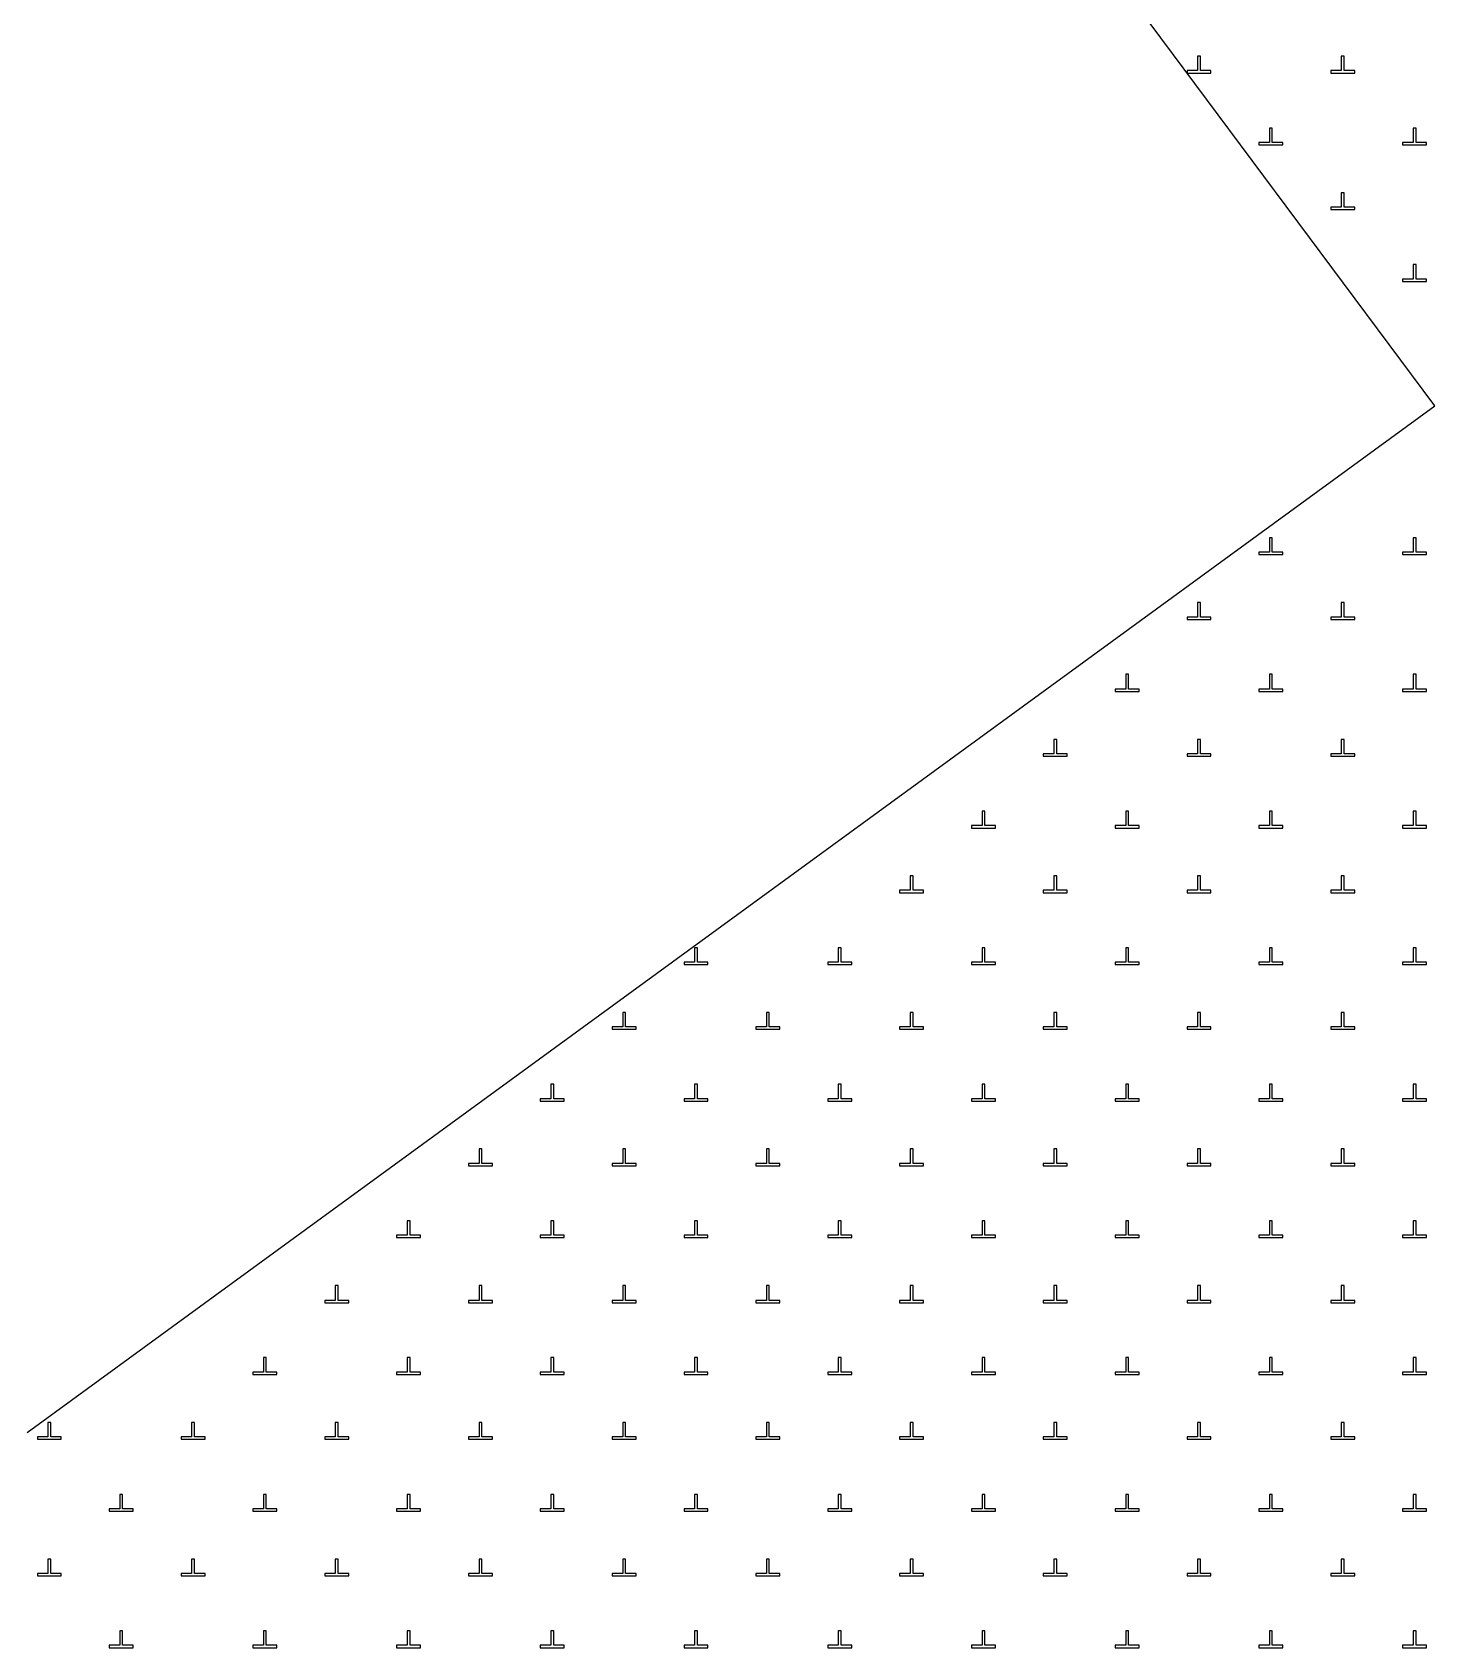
# Model space of a CAD drawing. Extents: x 550890 to 551618, y 1839259 to 1840146.
# Drawn here: x 551420.04 to 551449.31, y 1839937.33 to 1839971.05 of the extents above; entities that cross this region are included whole.
import ezdxf

# ---------------------------------------------------------------- set-up
doc = ezdxf.new("R2010")
doc.units = 0
doc.layers.add('Level 10', color=7, linetype='Continuous')
doc.layers.add('Level 19', color=7, linetype='Continuous')

msp = doc.modelspace()

# ---------------------------------------------------------------- linework, layer by layer
at = {"layer": 'Level 10'}
msp.add_lwpolyline([(551419.93, 1839941.82), (551449.31, 1839963.25), (551424.53, 1839996.55), (551383.5, 1839991.13), (551380.09, 1840000), (551364.14, 1840041.48), (551375.37, 1840077.11), (551380.41, 1840102.63)], dxfattribs=at)
at = {"layer": 'Level 19'}
for p, q in [((551444.36, 1839970.25), (551444.14, 1839970.25)), ((551444.14, 1839970.25), (551444.14, 1839970.2)), ((551444.42, 1839970.55), (551444.36, 1839970.55)), ((551444.36, 1839970.55), (551444.36, 1839970.25)), ((551444.42, 1839970.25), (551444.42, 1839970.55)), ((551444.64, 1839970.25), (551444.42, 1839970.25)), ((551444.64, 1839970.2), (551444.64, 1839970.25)), ((551447.36, 1839970.25), (551447.14, 1839970.25)), ((551447.14, 1839970.25), (551447.14, 1839970.2)), ((551447.42, 1839970.55), (551447.36, 1839970.55)), ((551447.36, 1839970.55), (551447.36, 1839970.25)), ((551447.42, 1839970.25), (551447.42, 1839970.55)), ((551447.64, 1839970.25), (551447.42, 1839970.25)), ((551447.64, 1839970.2), (551447.64, 1839970.25)), ((551444.14, 1839970.2), (551444.64, 1839970.2)), ((551447.14, 1839970.2), (551447.64, 1839970.2)), ((551445.92, 1839969.05), (551445.86, 1839969.05)), ((551445.86, 1839969.05), (551445.86, 1839968.75)), ((551445.92, 1839968.75), (551445.92, 1839969.05)), ((551448.92, 1839969.05), (551448.86, 1839969.05)), ((551448.86, 1839969.05), (551448.86, 1839968.75)), ((551448.92, 1839968.75), (551448.92, 1839969.05)), ((551445.86, 1839968.75), (551445.64, 1839968.75)), ((551445.64, 1839968.75), (551445.64, 1839968.7)), ((551445.64, 1839968.7), (551446.14, 1839968.7)), ((551446.14, 1839968.75), (551445.92, 1839968.75)), ((551446.14, 1839968.7), (551446.14, 1839968.75)), ((551448.86, 1839968.75), (551448.64, 1839968.75)), ((551448.64, 1839968.75), (551448.64, 1839968.7)), ((551448.64, 1839968.7), (551449.14, 1839968.7)), ((551449.14, 1839968.75), (551448.92, 1839968.75)), ((551449.14, 1839968.7), (551449.14, 1839968.75)), ((551447.42, 1839967.7), (551447.36, 1839967.7)), ((551447.36, 1839967.7), (551447.36, 1839967.4)), ((551447.42, 1839967.4), (551447.42, 1839967.7)), ((551447.36, 1839967.4), (551447.14, 1839967.4)), ((551447.14, 1839967.4), (551447.14, 1839967.35)), ((551447.14, 1839967.35), (551447.64, 1839967.35)), ((551447.64, 1839967.4), (551447.42, 1839967.4)), ((551447.64, 1839967.35), (551447.64, 1839967.4)), ((551448.92, 1839966.2), (551448.86, 1839966.2)), ((551448.86, 1839966.2), (551448.86, 1839965.9)), ((551448.92, 1839965.9), (551448.92, 1839966.2)), ((551448.86, 1839965.9), (551448.64, 1839965.9)), ((551448.64, 1839965.9), (551448.64, 1839965.85)), ((551449.14, 1839965.9), (551448.92, 1839965.9)), ((551449.14, 1839965.85), (551449.14, 1839965.9)), ((551448.64, 1839965.85), (551449.14, 1839965.85)), ((551445.92, 1839960.5), (551445.86, 1839960.5)), ((551445.86, 1839960.5), (551445.86, 1839960.2)), ((551445.92, 1839960.2), (551445.92, 1839960.5)), ((551448.92, 1839960.5), (551448.86, 1839960.5)), ((551448.86, 1839960.5), (551448.86, 1839960.2)), ((551448.92, 1839960.2), (551448.92, 1839960.5)), ((551445.86, 1839960.2), (551445.64, 1839960.2)), ((551445.64, 1839960.2), (551445.64, 1839960.15)), ((551445.64, 1839960.15), (551446.14, 1839960.15)), ((551446.14, 1839960.2), (551445.92, 1839960.2)), ((551446.14, 1839960.15), (551446.14, 1839960.2)), ((551448.86, 1839960.2), (551448.64, 1839960.2)), ((551448.64, 1839960.2), (551448.64, 1839960.15)), ((551448.64, 1839960.15), (551449.14, 1839960.15)), ((551449.14, 1839960.2), (551448.92, 1839960.2)), ((551449.14, 1839960.15), (551449.14, 1839960.2)), ((551444.42, 1839959.15), (551444.36, 1839959.15)), ((551444.36, 1839959.15), (551444.36, 1839958.84)), ((551444.42, 1839958.84), (551444.42, 1839959.15)), ((551447.42, 1839959.15), (551447.36, 1839959.15)), ((551447.36, 1839959.15), (551447.36, 1839958.84)), ((551447.42, 1839958.84), (551447.42, 1839959.15)), ((551444.36, 1839958.84), (551444.14, 1839958.84)), ((551444.14, 1839958.84), (551444.14, 1839958.79)), ((551444.14, 1839958.79), (551444.64, 1839958.79)), ((551444.64, 1839958.84), (551444.42, 1839958.84)), ((551444.64, 1839958.79), (551444.64, 1839958.84)), ((551447.36, 1839958.84), (551447.14, 1839958.84)), ((551447.14, 1839958.84), (551447.14, 1839958.79)), ((551447.14, 1839958.79), (551447.64, 1839958.79)), ((551447.64, 1839958.84), (551447.42, 1839958.84)), ((551447.64, 1839958.79), (551447.64, 1839958.84)), ((551442.92, 1839957.65), (551442.86, 1839957.65)), ((551442.86, 1839957.65), (551442.86, 1839957.34)), ((551442.92, 1839957.34), (551442.92, 1839957.65)), ((551445.92, 1839957.65), (551445.86, 1839957.65)), ((551445.86, 1839957.65), (551445.86, 1839957.34)), ((551445.92, 1839957.34), (551445.92, 1839957.65)), ((551448.92, 1839957.65), (551448.86, 1839957.65)), ((551448.86, 1839957.65), (551448.86, 1839957.34)), ((551448.92, 1839957.34), (551448.92, 1839957.65)), ((551442.86, 1839957.34), (551442.64, 1839957.34)), ((551442.64, 1839957.34), (551442.64, 1839957.29)), ((551442.64, 1839957.29), (551443.14, 1839957.29)), ((551443.14, 1839957.34), (551442.92, 1839957.34)), ((551443.14, 1839957.29), (551443.14, 1839957.34)), ((551445.86, 1839957.34), (551445.64, 1839957.34)), ((551445.64, 1839957.34), (551445.64, 1839957.29)), ((551445.64, 1839957.29), (551446.14, 1839957.29)), ((551446.14, 1839957.34), (551445.92, 1839957.34)), ((551446.14, 1839957.29), (551446.14, 1839957.34)), ((551448.86, 1839957.34), (551448.64, 1839957.34)), ((551448.64, 1839957.34), (551448.64, 1839957.29)), ((551448.64, 1839957.29), (551449.14, 1839957.29)), ((551449.14, 1839957.34), (551448.92, 1839957.34)), ((551449.14, 1839957.29), (551449.14, 1839957.34)), ((551441.42, 1839956.29), (551441.36, 1839956.29)), ((551441.36, 1839956.29), (551441.36, 1839955.99)), ((551441.42, 1839955.99), (551441.42, 1839956.29)), ((551444.42, 1839956.29), (551444.36, 1839956.29)), ((551444.36, 1839956.29), (551444.36, 1839955.99)), ((551444.42, 1839955.99), (551444.42, 1839956.29)), ((551447.42, 1839956.29), (551447.36, 1839956.29)), ((551447.36, 1839956.29), (551447.36, 1839955.99)), ((551447.42, 1839955.99), (551447.42, 1839956.29)), ((551441.36, 1839955.99), (551441.14, 1839955.99)), ((551441.14, 1839955.99), (551441.14, 1839955.94)), ((551441.14, 1839955.94), (551441.64, 1839955.94)), ((551441.64, 1839955.99), (551441.42, 1839955.99)), ((551441.64, 1839955.94), (551441.64, 1839955.99)), ((551444.36, 1839955.99), (551444.14, 1839955.99)), ((551444.14, 1839955.99), (551444.14, 1839955.94)), ((551444.14, 1839955.94), (551444.64, 1839955.94)), ((551444.64, 1839955.99), (551444.42, 1839955.99)), ((551444.64, 1839955.94), (551444.64, 1839955.99)), ((551447.36, 1839955.99), (551447.14, 1839955.99)), ((551447.14, 1839955.99), (551447.14, 1839955.94)), ((551447.14, 1839955.94), (551447.64, 1839955.94)), ((551447.64, 1839955.99), (551447.42, 1839955.99)), ((551447.64, 1839955.94), (551447.64, 1839955.99)), ((551439.92, 1839954.79), (551439.86, 1839954.79)), ((551439.86, 1839954.79), (551439.86, 1839954.49)), ((551439.92, 1839954.49), (551439.92, 1839954.79)), ((551442.92, 1839954.79), (551442.86, 1839954.79)), ((551442.86, 1839954.79), (551442.86, 1839954.49)), ((551442.92, 1839954.49), (551442.92, 1839954.79)), ((551445.92, 1839954.79), (551445.86, 1839954.79)), ((551445.86, 1839954.79), (551445.86, 1839954.49)), ((551445.92, 1839954.49), (551445.92, 1839954.79)), ((551448.92, 1839954.79), (551448.86, 1839954.79)), ((551448.86, 1839954.79), (551448.86, 1839954.49)), ((551448.92, 1839954.49), (551448.92, 1839954.79)), ((551439.86, 1839954.49), (551439.64, 1839954.49)), ((551439.64, 1839954.49), (551439.64, 1839954.44)), ((551439.64, 1839954.44), (551440.14, 1839954.44)), ((551440.14, 1839954.49), (551439.92, 1839954.49)), ((551440.14, 1839954.44), (551440.14, 1839954.49)), ((551442.86, 1839954.49), (551442.64, 1839954.49)), ((551442.64, 1839954.49), (551442.64, 1839954.44)), ((551442.64, 1839954.44), (551443.14, 1839954.44)), ((551443.14, 1839954.49), (551442.92, 1839954.49)), ((551443.14, 1839954.44), (551443.14, 1839954.49)), ((551445.86, 1839954.49), (551445.64, 1839954.49)), ((551445.64, 1839954.49), (551445.64, 1839954.44)), ((551445.64, 1839954.44), (551446.14, 1839954.44)), ((551446.14, 1839954.49), (551445.92, 1839954.49)), ((551446.14, 1839954.44), (551446.14, 1839954.49)), ((551448.86, 1839954.49), (551448.64, 1839954.49)), ((551448.64, 1839954.49), (551448.64, 1839954.44)), ((551448.64, 1839954.44), (551449.14, 1839954.44)), ((551449.14, 1839954.49), (551448.92, 1839954.49)), ((551449.14, 1839954.44), (551449.14, 1839954.49)), ((551438.42, 1839953.44), (551438.36, 1839953.44)), ((551438.36, 1839953.44), (551438.36, 1839953.14)), ((551438.42, 1839953.14), (551438.42, 1839953.44)), ((551441.42, 1839953.44), (551441.36, 1839953.44)), ((551441.36, 1839953.44), (551441.36, 1839953.14)), ((551441.42, 1839953.14), (551441.42, 1839953.44)), ((551444.42, 1839953.44), (551444.36, 1839953.44)), ((551444.36, 1839953.44), (551444.36, 1839953.14)), ((551444.42, 1839953.14), (551444.42, 1839953.44)), ((551447.42, 1839953.44), (551447.36, 1839953.44)), ((551447.36, 1839953.44), (551447.36, 1839953.14)), ((551447.42, 1839953.14), (551447.42, 1839953.44)), ((551438.36, 1839953.14), (551438.14, 1839953.14)), ((551438.14, 1839953.14), (551438.14, 1839953.09)), ((551438.14, 1839953.09), (551438.64, 1839953.09)), ((551438.64, 1839953.14), (551438.42, 1839953.14)), ((551438.64, 1839953.09), (551438.64, 1839953.14)), ((551441.36, 1839953.14), (551441.14, 1839953.14)), ((551441.14, 1839953.14), (551441.14, 1839953.09)), ((551441.14, 1839953.09), (551441.64, 1839953.09)), ((551441.64, 1839953.14), (551441.42, 1839953.14)), ((551441.64, 1839953.09), (551441.64, 1839953.14)), ((551444.36, 1839953.14), (551444.14, 1839953.14)), ((551444.14, 1839953.14), (551444.14, 1839953.09)), ((551444.14, 1839953.09), (551444.64, 1839953.09)), ((551444.64, 1839953.14), (551444.42, 1839953.14)), ((551444.64, 1839953.09), (551444.64, 1839953.14)), ((551447.36, 1839953.14), (551447.14, 1839953.14)), ((551447.14, 1839953.14), (551447.14, 1839953.09)), ((551447.14, 1839953.09), (551447.64, 1839953.09)), ((551447.64, 1839953.14), (551447.42, 1839953.14)), ((551447.64, 1839953.09), (551447.64, 1839953.14)), ((551433.92, 1839951.94), (551433.86, 1839951.94)), ((551433.86, 1839951.94), (551433.86, 1839951.64)), ((551433.92, 1839951.64), (551433.92, 1839951.94)), ((551436.92, 1839951.94), (551436.86, 1839951.94)), ((551436.86, 1839951.94), (551436.86, 1839951.64)), ((551436.92, 1839951.64), (551436.92, 1839951.94)), ((551439.92, 1839951.94), (551439.86, 1839951.94)), ((551439.86, 1839951.94), (551439.86, 1839951.64)), ((551439.92, 1839951.64), (551439.92, 1839951.94)), ((551442.92, 1839951.94), (551442.86, 1839951.94)), ((551442.86, 1839951.94), (551442.86, 1839951.64)), ((551442.92, 1839951.64), (551442.92, 1839951.94)), ((551445.92, 1839951.94), (551445.86, 1839951.94)), ((551445.86, 1839951.94), (551445.86, 1839951.64)), ((551445.92, 1839951.64), (551445.92, 1839951.94)), ((551448.92, 1839951.94), (551448.86, 1839951.94)), ((551448.86, 1839951.94), (551448.86, 1839951.64)), ((551448.92, 1839951.64), (551448.92, 1839951.94)), ((551433.86, 1839951.64), (551433.64, 1839951.64)), ((551433.64, 1839951.64), (551433.64, 1839951.59)), ((551433.64, 1839951.59), (551434.14, 1839951.59)), ((551434.14, 1839951.64), (551433.92, 1839951.64)), ((551434.14, 1839951.59), (551434.14, 1839951.64)), ((551436.86, 1839951.64), (551436.64, 1839951.64)), ((551436.64, 1839951.64), (551436.64, 1839951.59)), ((551436.64, 1839951.59), (551437.14, 1839951.59)), ((551437.14, 1839951.64), (551436.92, 1839951.64)), ((551437.14, 1839951.59), (551437.14, 1839951.64)), ((551439.86, 1839951.64), (551439.64, 1839951.64)), ((551439.64, 1839951.64), (551439.64, 1839951.59)), ((551439.64, 1839951.59), (551440.14, 1839951.59)), ((551440.14, 1839951.64), (551439.92, 1839951.64)), ((551440.14, 1839951.59), (551440.14, 1839951.64)), ((551442.86, 1839951.64), (551442.64, 1839951.64)), ((551442.64, 1839951.64), (551442.64, 1839951.59)), ((551442.64, 1839951.59), (551443.14, 1839951.59)), ((551443.14, 1839951.64), (551442.92, 1839951.64)), ((551443.14, 1839951.59), (551443.14, 1839951.64)), ((551445.86, 1839951.64), (551445.64, 1839951.64)), ((551445.64, 1839951.64), (551445.64, 1839951.59)), ((551445.64, 1839951.59), (551446.14, 1839951.59)), ((551446.14, 1839951.64), (551445.92, 1839951.64)), ((551446.14, 1839951.59), (551446.14, 1839951.64)), ((551448.86, 1839951.64), (551448.64, 1839951.64)), ((551448.64, 1839951.64), (551448.64, 1839951.59)), ((551448.64, 1839951.59), (551449.14, 1839951.59)), ((551449.14, 1839951.64), (551448.92, 1839951.64)), ((551449.14, 1839951.59), (551449.14, 1839951.64)), ((551432.42, 1839950.59), (551432.36, 1839950.59)), ((551432.36, 1839950.59), (551432.36, 1839950.29)), ((551432.42, 1839950.29), (551432.42, 1839950.59)), ((551435.42, 1839950.59), (551435.36, 1839950.59)), ((551435.36, 1839950.59), (551435.36, 1839950.29)), ((551435.42, 1839950.29), (551435.42, 1839950.59)), ((551438.42, 1839950.59), (551438.36, 1839950.59)), ((551438.36, 1839950.59), (551438.36, 1839950.29)), ((551438.42, 1839950.29), (551438.42, 1839950.59)), ((551441.42, 1839950.59), (551441.36, 1839950.59)), ((551441.36, 1839950.59), (551441.36, 1839950.29)), ((551441.42, 1839950.29), (551441.42, 1839950.59)), ((551444.42, 1839950.59), (551444.36, 1839950.59)), ((551444.36, 1839950.59), (551444.36, 1839950.29)), ((551444.42, 1839950.29), (551444.42, 1839950.59)), ((551447.42, 1839950.59), (551447.36, 1839950.59)), ((551447.36, 1839950.59), (551447.36, 1839950.29)), ((551447.42, 1839950.29), (551447.42, 1839950.59)), ((551432.36, 1839950.29), (551432.14, 1839950.29)), ((551432.14, 1839950.29), (551432.14, 1839950.24)), ((551432.14, 1839950.24), (551432.64, 1839950.24)), ((551432.64, 1839950.29), (551432.42, 1839950.29)), ((551432.64, 1839950.24), (551432.64, 1839950.29)), ((551435.36, 1839950.29), (551435.14, 1839950.29)), ((551435.14, 1839950.29), (551435.14, 1839950.24)), ((551435.14, 1839950.24), (551435.64, 1839950.24)), ((551435.64, 1839950.29), (551435.42, 1839950.29)), ((551435.64, 1839950.24), (551435.64, 1839950.29)), ((551438.36, 1839950.29), (551438.14, 1839950.29)), ((551438.14, 1839950.29), (551438.14, 1839950.24)), ((551438.14, 1839950.24), (551438.64, 1839950.24)), ((551438.64, 1839950.29), (551438.42, 1839950.29)), ((551438.64, 1839950.24), (551438.64, 1839950.29)), ((551441.36, 1839950.29), (551441.14, 1839950.29)), ((551441.14, 1839950.29), (551441.14, 1839950.24)), ((551441.14, 1839950.24), (551441.64, 1839950.24)), ((551441.64, 1839950.29), (551441.42, 1839950.29)), ((551441.64, 1839950.24), (551441.64, 1839950.29)), ((551444.36, 1839950.29), (551444.14, 1839950.29)), ((551444.14, 1839950.29), (551444.14, 1839950.24)), ((551444.14, 1839950.24), (551444.64, 1839950.24)), ((551444.64, 1839950.29), (551444.42, 1839950.29)), ((551444.64, 1839950.24), (551444.64, 1839950.29)), ((551447.36, 1839950.29), (551447.14, 1839950.29)), ((551447.14, 1839950.29), (551447.14, 1839950.24)), ((551447.14, 1839950.24), (551447.64, 1839950.24)), ((551447.64, 1839950.29), (551447.42, 1839950.29)), ((551447.64, 1839950.24), (551447.64, 1839950.29)), ((551430.92, 1839949.09), (551430.86, 1839949.09)), ((551430.86, 1839949.09), (551430.86, 1839948.79)), ((551430.92, 1839948.79), (551430.92, 1839949.09)), ((551433.92, 1839949.09), (551433.86, 1839949.09)), ((551433.86, 1839949.09), (551433.86, 1839948.79)), ((551433.92, 1839948.79), (551433.92, 1839949.09)), ((551436.92, 1839949.09), (551436.86, 1839949.09)), ((551436.86, 1839949.09), (551436.86, 1839948.79)), ((551436.92, 1839948.79), (551436.92, 1839949.09)), ((551439.92, 1839949.09), (551439.86, 1839949.09)), ((551439.86, 1839949.09), (551439.86, 1839948.79)), ((551439.92, 1839948.79), (551439.92, 1839949.09)), ((551442.92, 1839949.09), (551442.86, 1839949.09)), ((551442.86, 1839949.09), (551442.86, 1839948.79)), ((551442.92, 1839948.79), (551442.92, 1839949.09)), ((551445.92, 1839949.09), (551445.86, 1839949.09)), ((551445.86, 1839949.09), (551445.86, 1839948.79)), ((551445.92, 1839948.79), (551445.92, 1839949.09)), ((551448.92, 1839949.09), (551448.86, 1839949.09)), ((551448.86, 1839949.09), (551448.86, 1839948.79)), ((551448.92, 1839948.79), (551448.92, 1839949.09)), ((551430.86, 1839948.79), (551430.64, 1839948.79)), ((551430.64, 1839948.79), (551430.64, 1839948.74)), ((551430.64, 1839948.74), (551431.14, 1839948.74)), ((551431.14, 1839948.79), (551430.92, 1839948.79)), ((551431.14, 1839948.74), (551431.14, 1839948.79)), ((551433.86, 1839948.79), (551433.64, 1839948.79)), ((551433.64, 1839948.79), (551433.64, 1839948.74)), ((551433.64, 1839948.74), (551434.14, 1839948.74)), ((551434.14, 1839948.79), (551433.92, 1839948.79)), ((551434.14, 1839948.74), (551434.14, 1839948.79)), ((551436.86, 1839948.79), (551436.64, 1839948.79)), ((551436.64, 1839948.79), (551436.64, 1839948.74)), ((551436.64, 1839948.74), (551437.14, 1839948.74)), ((551437.14, 1839948.79), (551436.92, 1839948.79)), ((551437.14, 1839948.74), (551437.14, 1839948.79)), ((551439.86, 1839948.79), (551439.64, 1839948.79)), ((551439.64, 1839948.79), (551439.64, 1839948.74)), ((551439.64, 1839948.74), (551440.14, 1839948.74)), ((551440.14, 1839948.79), (551439.92, 1839948.79)), ((551440.14, 1839948.74), (551440.14, 1839948.79)), ((551442.86, 1839948.79), (551442.64, 1839948.79)), ((551442.64, 1839948.79), (551442.64, 1839948.74)), ((551442.64, 1839948.74), (551443.14, 1839948.74)), ((551443.14, 1839948.79), (551442.92, 1839948.79)), ((551443.14, 1839948.74), (551443.14, 1839948.79)), ((551445.86, 1839948.79), (551445.64, 1839948.79)), ((551445.64, 1839948.79), (551445.64, 1839948.74)), ((551445.64, 1839948.74), (551446.14, 1839948.74)), ((551446.14, 1839948.79), (551445.92, 1839948.79)), ((551446.14, 1839948.74), (551446.14, 1839948.79)), ((551448.86, 1839948.79), (551448.64, 1839948.79)), ((551448.64, 1839948.79), (551448.64, 1839948.74)), ((551448.64, 1839948.74), (551449.14, 1839948.74)), ((551449.14, 1839948.79), (551448.92, 1839948.79)), ((551449.14, 1839948.74), (551449.14, 1839948.79)), ((551429.42, 1839947.74), (551429.36, 1839947.74)), ((551429.36, 1839947.74), (551429.36, 1839947.44)), ((551429.42, 1839947.44), (551429.42, 1839947.74)), ((551432.42, 1839947.74), (551432.36, 1839947.74)), ((551432.36, 1839947.74), (551432.36, 1839947.44)), ((551432.42, 1839947.44), (551432.42, 1839947.74)), ((551435.42, 1839947.74), (551435.36, 1839947.74)), ((551435.36, 1839947.74), (551435.36, 1839947.44)), ((551435.42, 1839947.44), (551435.42, 1839947.74)), ((551438.42, 1839947.74), (551438.36, 1839947.74)), ((551438.36, 1839947.74), (551438.36, 1839947.44)), ((551438.42, 1839947.44), (551438.42, 1839947.74)), ((551441.42, 1839947.74), (551441.36, 1839947.74)), ((551441.36, 1839947.74), (551441.36, 1839947.44)), ((551441.42, 1839947.44), (551441.42, 1839947.74)), ((551444.42, 1839947.74), (551444.36, 1839947.74)), ((551444.36, 1839947.74), (551444.36, 1839947.44)), ((551444.42, 1839947.44), (551444.42, 1839947.74)), ((551447.42, 1839947.74), (551447.36, 1839947.74)), ((551447.36, 1839947.74), (551447.36, 1839947.44)), ((551447.42, 1839947.44), (551447.42, 1839947.74)), ((551429.36, 1839947.44), (551429.14, 1839947.44)), ((551429.14, 1839947.44), (551429.14, 1839947.39)), ((551429.14, 1839947.39), (551429.64, 1839947.39)), ((551429.64, 1839947.44), (551429.42, 1839947.44)), ((551429.64, 1839947.39), (551429.64, 1839947.44)), ((551432.36, 1839947.44), (551432.14, 1839947.44)), ((551432.14, 1839947.44), (551432.14, 1839947.39)), ((551432.14, 1839947.39), (551432.64, 1839947.39)), ((551432.64, 1839947.44), (551432.42, 1839947.44)), ((551432.64, 1839947.39), (551432.64, 1839947.44)), ((551435.36, 1839947.44), (551435.14, 1839947.44)), ((551435.14, 1839947.44), (551435.14, 1839947.39)), ((551435.14, 1839947.39), (551435.64, 1839947.39)), ((551435.64, 1839947.44), (551435.42, 1839947.44)), ((551435.64, 1839947.39), (551435.64, 1839947.44)), ((551438.36, 1839947.44), (551438.14, 1839947.44)), ((551438.14, 1839947.44), (551438.14, 1839947.39)), ((551438.14, 1839947.39), (551438.64, 1839947.39)), ((551438.64, 1839947.44), (551438.42, 1839947.44)), ((551438.64, 1839947.39), (551438.64, 1839947.44)), ((551441.36, 1839947.44), (551441.14, 1839947.44)), ((551441.14, 1839947.44), (551441.14, 1839947.39)), ((551441.14, 1839947.39), (551441.64, 1839947.39)), ((551441.64, 1839947.44), (551441.42, 1839947.44)), ((551441.64, 1839947.39), (551441.64, 1839947.44)), ((551444.36, 1839947.44), (551444.14, 1839947.44)), ((551444.14, 1839947.44), (551444.14, 1839947.39)), ((551444.14, 1839947.39), (551444.64, 1839947.39)), ((551444.64, 1839947.44), (551444.42, 1839947.44)), ((551444.64, 1839947.39), (551444.64, 1839947.44)), ((551447.36, 1839947.44), (551447.14, 1839947.44)), ((551447.14, 1839947.44), (551447.14, 1839947.39)), ((551447.14, 1839947.39), (551447.64, 1839947.39)), ((551447.64, 1839947.44), (551447.42, 1839947.44)), ((551447.64, 1839947.39), (551447.64, 1839947.44)), ((551427.92, 1839946.24), (551427.86, 1839946.24)), ((551427.86, 1839946.24), (551427.86, 1839945.94)), ((551427.92, 1839945.94), (551427.92, 1839946.24)), ((551430.92, 1839946.24), (551430.86, 1839946.24)), ((551430.86, 1839946.24), (551430.86, 1839945.94)), ((551430.92, 1839945.94), (551430.92, 1839946.24)), ((551433.92, 1839946.24), (551433.86, 1839946.24)), ((551433.86, 1839946.24), (551433.86, 1839945.94)), ((551433.92, 1839945.94), (551433.92, 1839946.24)), ((551436.92, 1839946.24), (551436.86, 1839946.24)), ((551436.86, 1839946.24), (551436.86, 1839945.94)), ((551436.92, 1839945.94), (551436.92, 1839946.24)), ((551439.92, 1839946.24), (551439.86, 1839946.24)), ((551439.86, 1839946.24), (551439.86, 1839945.94)), ((551439.92, 1839945.94), (551439.92, 1839946.24)), ((551442.92, 1839946.24), (551442.86, 1839946.24)), ((551442.86, 1839946.24), (551442.86, 1839945.94)), ((551442.92, 1839945.94), (551442.92, 1839946.24)), ((551445.92, 1839946.24), (551445.86, 1839946.24)), ((551445.86, 1839946.24), (551445.86, 1839945.94)), ((551445.92, 1839945.94), (551445.92, 1839946.24)), ((551448.92, 1839946.24), (551448.86, 1839946.24)), ((551448.86, 1839946.24), (551448.86, 1839945.94)), ((551448.92, 1839945.94), (551448.92, 1839946.24)), ((551427.86, 1839945.94), (551427.64, 1839945.94)), ((551427.64, 1839945.94), (551427.64, 1839945.89)), ((551427.64, 1839945.89), (551428.14, 1839945.89)), ((551428.14, 1839945.94), (551427.92, 1839945.94)), ((551428.14, 1839945.89), (551428.14, 1839945.94)), ((551430.86, 1839945.94), (551430.64, 1839945.94)), ((551430.64, 1839945.94), (551430.64, 1839945.89)), ((551430.64, 1839945.89), (551431.14, 1839945.89)), ((551431.14, 1839945.94), (551430.92, 1839945.94)), ((551431.14, 1839945.89), (551431.14, 1839945.94)), ((551433.86, 1839945.94), (551433.64, 1839945.94)), ((551433.64, 1839945.94), (551433.64, 1839945.89)), ((551433.64, 1839945.89), (551434.14, 1839945.89)), ((551434.14, 1839945.94), (551433.92, 1839945.94)), ((551434.14, 1839945.89), (551434.14, 1839945.94)), ((551436.86, 1839945.94), (551436.64, 1839945.94)), ((551436.64, 1839945.94), (551436.64, 1839945.89)), ((551436.64, 1839945.89), (551437.14, 1839945.89)), ((551437.14, 1839945.94), (551436.92, 1839945.94)), ((551437.14, 1839945.89), (551437.14, 1839945.94)), ((551439.86, 1839945.94), (551439.64, 1839945.94)), ((551439.64, 1839945.94), (551439.64, 1839945.89)), ((551439.64, 1839945.89), (551440.14, 1839945.89)), ((551440.14, 1839945.94), (551439.92, 1839945.94)), ((551440.14, 1839945.89), (551440.14, 1839945.94)), ((551442.86, 1839945.94), (551442.64, 1839945.94)), ((551442.64, 1839945.94), (551442.64, 1839945.89)), ((551442.64, 1839945.89), (551443.14, 1839945.89)), ((551443.14, 1839945.94), (551442.92, 1839945.94)), ((551443.14, 1839945.89), (551443.14, 1839945.94)), ((551445.86, 1839945.94), (551445.64, 1839945.94)), ((551445.64, 1839945.94), (551445.64, 1839945.89)), ((551445.64, 1839945.89), (551446.14, 1839945.89)), ((551446.14, 1839945.94), (551445.92, 1839945.94)), ((551446.14, 1839945.89), (551446.14, 1839945.94)), ((551448.86, 1839945.94), (551448.64, 1839945.94)), ((551448.64, 1839945.94), (551448.64, 1839945.89)), ((551448.64, 1839945.89), (551449.14, 1839945.89)), ((551449.14, 1839945.94), (551448.92, 1839945.94)), ((551449.14, 1839945.89), (551449.14, 1839945.94)), ((551426.42, 1839944.89), (551426.36, 1839944.89)), ((551426.36, 1839944.89), (551426.36, 1839944.58)), ((551426.42, 1839944.58), (551426.42, 1839944.89)), ((551429.42, 1839944.89), (551429.36, 1839944.89)), ((551429.36, 1839944.89), (551429.36, 1839944.58)), ((551429.42, 1839944.58), (551429.42, 1839944.89)), ((551432.42, 1839944.89), (551432.36, 1839944.89)), ((551432.36, 1839944.89), (551432.36, 1839944.58)), ((551432.42, 1839944.58), (551432.42, 1839944.89)), ((551435.42, 1839944.89), (551435.36, 1839944.89)), ((551435.36, 1839944.89), (551435.36, 1839944.58)), ((551435.42, 1839944.58), (551435.42, 1839944.89)), ((551438.42, 1839944.89), (551438.36, 1839944.89)), ((551438.36, 1839944.89), (551438.36, 1839944.58)), ((551438.42, 1839944.58), (551438.42, 1839944.89)), ((551441.42, 1839944.89), (551441.36, 1839944.89)), ((551441.36, 1839944.89), (551441.36, 1839944.58)), ((551441.42, 1839944.58), (551441.42, 1839944.89)), ((551444.42, 1839944.89), (551444.36, 1839944.89)), ((551444.36, 1839944.89), (551444.36, 1839944.58)), ((551444.42, 1839944.58), (551444.42, 1839944.89)), ((551447.42, 1839944.89), (551447.36, 1839944.89)), ((551447.36, 1839944.89), (551447.36, 1839944.58)), ((551447.42, 1839944.58), (551447.42, 1839944.89)), ((551426.36, 1839944.58), (551426.14, 1839944.58)), ((551426.14, 1839944.58), (551426.14, 1839944.53)), ((551426.14, 1839944.53), (551426.64, 1839944.53)), ((551426.64, 1839944.58), (551426.42, 1839944.58)), ((551426.64, 1839944.53), (551426.64, 1839944.58)), ((551429.36, 1839944.58), (551429.14, 1839944.58)), ((551429.14, 1839944.58), (551429.14, 1839944.53)), ((551429.14, 1839944.53), (551429.64, 1839944.53)), ((551429.64, 1839944.58), (551429.42, 1839944.58)), ((551429.64, 1839944.53), (551429.64, 1839944.58)), ((551432.36, 1839944.58), (551432.14, 1839944.58)), ((551432.14, 1839944.58), (551432.14, 1839944.53)), ((551432.14, 1839944.53), (551432.64, 1839944.53)), ((551432.64, 1839944.58), (551432.42, 1839944.58)), ((551432.64, 1839944.53), (551432.64, 1839944.58)), ((551435.36, 1839944.58), (551435.14, 1839944.58)), ((551435.14, 1839944.58), (551435.14, 1839944.53)), ((551435.14, 1839944.53), (551435.64, 1839944.53)), ((551435.64, 1839944.58), (551435.42, 1839944.58)), ((551435.64, 1839944.53), (551435.64, 1839944.58)), ((551438.36, 1839944.58), (551438.14, 1839944.58)), ((551438.14, 1839944.58), (551438.14, 1839944.53)), ((551438.14, 1839944.53), (551438.64, 1839944.53)), ((551438.64, 1839944.58), (551438.42, 1839944.58)), ((551438.64, 1839944.53), (551438.64, 1839944.58)), ((551441.36, 1839944.58), (551441.14, 1839944.58)), ((551441.14, 1839944.58), (551441.14, 1839944.53)), ((551441.14, 1839944.53), (551441.64, 1839944.53)), ((551441.64, 1839944.58), (551441.42, 1839944.58)), ((551441.64, 1839944.53), (551441.64, 1839944.58)), ((551444.36, 1839944.58), (551444.14, 1839944.58)), ((551444.14, 1839944.58), (551444.14, 1839944.53)), ((551444.14, 1839944.53), (551444.64, 1839944.53)), ((551444.64, 1839944.58), (551444.42, 1839944.58)), ((551444.64, 1839944.53), (551444.64, 1839944.58)), ((551447.36, 1839944.58), (551447.14, 1839944.58)), ((551447.14, 1839944.58), (551447.14, 1839944.53)), ((551447.14, 1839944.53), (551447.64, 1839944.53)), ((551447.64, 1839944.58), (551447.42, 1839944.58)), ((551447.64, 1839944.53), (551447.64, 1839944.58)), ((551424.92, 1839943.39), (551424.86, 1839943.39)), ((551424.86, 1839943.39), (551424.86, 1839943.08)), ((551424.92, 1839943.08), (551424.92, 1839943.39)), ((551427.92, 1839943.39), (551427.86, 1839943.39)), ((551427.86, 1839943.39), (551427.86, 1839943.08)), ((551427.92, 1839943.08), (551427.92, 1839943.39)), ((551430.92, 1839943.39), (551430.86, 1839943.39)), ((551430.86, 1839943.39), (551430.86, 1839943.08)), ((551430.92, 1839943.08), (551430.92, 1839943.39)), ((551433.92, 1839943.39), (551433.86, 1839943.39)), ((551433.86, 1839943.39), (551433.86, 1839943.08)), ((551433.92, 1839943.08), (551433.92, 1839943.39)), ((551436.92, 1839943.39), (551436.86, 1839943.39)), ((551436.86, 1839943.39), (551436.86, 1839943.08)), ((551436.92, 1839943.08), (551436.92, 1839943.39)), ((551439.92, 1839943.39), (551439.86, 1839943.39)), ((551439.86, 1839943.39), (551439.86, 1839943.08)), ((551439.92, 1839943.08), (551439.92, 1839943.39)), ((551442.92, 1839943.39), (551442.86, 1839943.39)), ((551442.86, 1839943.39), (551442.86, 1839943.08)), ((551442.92, 1839943.08), (551442.92, 1839943.39)), ((551445.92, 1839943.39), (551445.86, 1839943.39)), ((551445.86, 1839943.39), (551445.86, 1839943.08)), ((551445.92, 1839943.08), (551445.92, 1839943.39)), ((551448.92, 1839943.39), (551448.86, 1839943.39)), ((551448.86, 1839943.39), (551448.86, 1839943.08)), ((551448.92, 1839943.08), (551448.92, 1839943.39)), ((551424.86, 1839943.08), (551424.64, 1839943.08)), ((551424.64, 1839943.08), (551424.64, 1839943.03)), ((551424.64, 1839943.03), (551425.14, 1839943.03)), ((551425.14, 1839943.08), (551424.92, 1839943.08)), ((551425.14, 1839943.03), (551425.14, 1839943.08)), ((551427.86, 1839943.08), (551427.64, 1839943.08)), ((551427.64, 1839943.08), (551427.64, 1839943.03)), ((551427.64, 1839943.03), (551428.14, 1839943.03)), ((551428.14, 1839943.08), (551427.92, 1839943.08)), ((551428.14, 1839943.03), (551428.14, 1839943.08)), ((551430.86, 1839943.08), (551430.64, 1839943.08)), ((551430.64, 1839943.08), (551430.64, 1839943.03)), ((551430.64, 1839943.03), (551431.14, 1839943.03)), ((551431.14, 1839943.08), (551430.92, 1839943.08)), ((551431.14, 1839943.03), (551431.14, 1839943.08)), ((551433.86, 1839943.08), (551433.64, 1839943.08)), ((551433.64, 1839943.08), (551433.64, 1839943.03)), ((551433.64, 1839943.03), (551434.14, 1839943.03)), ((551434.14, 1839943.08), (551433.92, 1839943.08)), ((551434.14, 1839943.03), (551434.14, 1839943.08)), ((551436.86, 1839943.08), (551436.64, 1839943.08)), ((551436.64, 1839943.08), (551436.64, 1839943.03)), ((551436.64, 1839943.03), (551437.14, 1839943.03)), ((551437.14, 1839943.08), (551436.92, 1839943.08)), ((551437.14, 1839943.03), (551437.14, 1839943.08)), ((551439.86, 1839943.08), (551439.64, 1839943.08)), ((551439.64, 1839943.08), (551439.64, 1839943.03)), ((551439.64, 1839943.03), (551440.14, 1839943.03)), ((551440.14, 1839943.08), (551439.92, 1839943.08)), ((551440.14, 1839943.03), (551440.14, 1839943.08)), ((551442.86, 1839943.08), (551442.64, 1839943.08)), ((551442.64, 1839943.08), (551442.64, 1839943.03)), ((551442.64, 1839943.03), (551443.14, 1839943.03)), ((551443.14, 1839943.08), (551442.92, 1839943.08)), ((551443.14, 1839943.03), (551443.14, 1839943.08)), ((551445.86, 1839943.08), (551445.64, 1839943.08)), ((551445.64, 1839943.08), (551445.64, 1839943.03)), ((551445.64, 1839943.03), (551446.14, 1839943.03)), ((551446.14, 1839943.08), (551445.92, 1839943.08)), ((551446.14, 1839943.03), (551446.14, 1839943.08)), ((551448.86, 1839943.08), (551448.64, 1839943.08)), ((551448.64, 1839943.08), (551448.64, 1839943.03)), ((551448.64, 1839943.03), (551449.14, 1839943.03)), ((551449.14, 1839943.08), (551448.92, 1839943.08)), ((551449.14, 1839943.03), (551449.14, 1839943.08)), ((551420.42, 1839942.03), (551420.36, 1839942.03)), ((551420.36, 1839942.03), (551420.36, 1839941.73)), ((551420.42, 1839941.73), (551420.42, 1839942.03)), ((551423.42, 1839942.03), (551423.36, 1839942.03)), ((551423.36, 1839942.03), (551423.36, 1839941.73)), ((551423.42, 1839941.73), (551423.42, 1839942.03)), ((551426.42, 1839942.03), (551426.36, 1839942.03)), ((551426.36, 1839942.03), (551426.36, 1839941.73)), ((551426.42, 1839941.73), (551426.42, 1839942.03)), ((551429.42, 1839942.03), (551429.36, 1839942.03)), ((551429.36, 1839942.03), (551429.36, 1839941.73)), ((551429.42, 1839941.73), (551429.42, 1839942.03)), ((551432.42, 1839942.03), (551432.36, 1839942.03)), ((551432.36, 1839942.03), (551432.36, 1839941.73)), ((551432.42, 1839941.73), (551432.42, 1839942.03)), ((551435.42, 1839942.03), (551435.36, 1839942.03)), ((551435.36, 1839942.03), (551435.36, 1839941.73)), ((551435.42, 1839941.73), (551435.42, 1839942.03)), ((551438.42, 1839942.03), (551438.36, 1839942.03)), ((551438.36, 1839942.03), (551438.36, 1839941.73)), ((551438.42, 1839941.73), (551438.42, 1839942.03)), ((551441.42, 1839942.03), (551441.36, 1839942.03)), ((551441.36, 1839942.03), (551441.36, 1839941.73)), ((551441.42, 1839941.73), (551441.42, 1839942.03)), ((551444.42, 1839942.03), (551444.36, 1839942.03)), ((551444.36, 1839942.03), (551444.36, 1839941.73)), ((551444.42, 1839941.73), (551444.42, 1839942.03)), ((551447.42, 1839942.03), (551447.36, 1839942.03)), ((551447.36, 1839942.03), (551447.36, 1839941.73)), ((551447.42, 1839941.73), (551447.42, 1839942.03)), ((551420.36, 1839941.73), (551420.14, 1839941.73)), ((551420.14, 1839941.73), (551420.14, 1839941.68)), ((551420.14, 1839941.68), (551420.64, 1839941.68)), ((551420.64, 1839941.73), (551420.42, 1839941.73)), ((551420.64, 1839941.68), (551420.64, 1839941.73)), ((551423.36, 1839941.73), (551423.14, 1839941.73)), ((551423.14, 1839941.73), (551423.14, 1839941.68)), ((551423.14, 1839941.68), (551423.64, 1839941.68)), ((551423.64, 1839941.73), (551423.42, 1839941.73)), ((551423.64, 1839941.68), (551423.64, 1839941.73)), ((551426.36, 1839941.73), (551426.14, 1839941.73)), ((551426.14, 1839941.73), (551426.14, 1839941.68)), ((551426.14, 1839941.68), (551426.64, 1839941.68)), ((551426.64, 1839941.73), (551426.42, 1839941.73)), ((551426.64, 1839941.68), (551426.64, 1839941.73)), ((551429.36, 1839941.73), (551429.14, 1839941.73)), ((551429.14, 1839941.73), (551429.14, 1839941.68)), ((551429.14, 1839941.68), (551429.64, 1839941.68)), ((551429.64, 1839941.73), (551429.42, 1839941.73)), ((551429.64, 1839941.68), (551429.64, 1839941.73)), ((551432.36, 1839941.73), (551432.14, 1839941.73)), ((551432.14, 1839941.73), (551432.14, 1839941.68)), ((551432.14, 1839941.68), (551432.64, 1839941.68)), ((551432.64, 1839941.73), (551432.42, 1839941.73)), ((551432.64, 1839941.68), (551432.64, 1839941.73)), ((551435.36, 1839941.73), (551435.14, 1839941.73)), ((551435.14, 1839941.73), (551435.14, 1839941.68)), ((551435.14, 1839941.68), (551435.64, 1839941.68)), ((551435.64, 1839941.73), (551435.42, 1839941.73)), ((551435.64, 1839941.68), (551435.64, 1839941.73)), ((551438.36, 1839941.73), (551438.14, 1839941.73)), ((551438.14, 1839941.73), (551438.14, 1839941.68)), ((551438.14, 1839941.68), (551438.64, 1839941.68)), ((551438.64, 1839941.73), (551438.42, 1839941.73)), ((551438.64, 1839941.68), (551438.64, 1839941.73)), ((551441.36, 1839941.73), (551441.14, 1839941.73)), ((551441.14, 1839941.73), (551441.14, 1839941.68)), ((551441.14, 1839941.68), (551441.64, 1839941.68)), ((551441.64, 1839941.73), (551441.42, 1839941.73)), ((551441.64, 1839941.68), (551441.64, 1839941.73)), ((551444.36, 1839941.73), (551444.14, 1839941.73)), ((551444.14, 1839941.73), (551444.14, 1839941.68)), ((551444.14, 1839941.68), (551444.64, 1839941.68)), ((551444.64, 1839941.73), (551444.42, 1839941.73)), ((551444.64, 1839941.68), (551444.64, 1839941.73)), ((551447.36, 1839941.73), (551447.14, 1839941.73)), ((551447.14, 1839941.73), (551447.14, 1839941.68)), ((551447.14, 1839941.68), (551447.64, 1839941.68)), ((551447.64, 1839941.73), (551447.42, 1839941.73)), ((551447.64, 1839941.68), (551447.64, 1839941.73)), ((551421.86, 1839940.23), (551421.64, 1839940.23)), ((551421.64, 1839940.23), (551421.64, 1839940.18)), ((551421.92, 1839940.53), (551421.86, 1839940.53)), ((551421.86, 1839940.53), (551421.86, 1839940.23)), ((551421.92, 1839940.23), (551421.92, 1839940.53)), ((551422.14, 1839940.23), (551421.92, 1839940.23)), ((551422.14, 1839940.18), (551422.14, 1839940.23)), ((551424.86, 1839940.23), (551424.64, 1839940.23)), ((551424.64, 1839940.23), (551424.64, 1839940.18)), ((551424.92, 1839940.53), (551424.86, 1839940.53)), ((551424.86, 1839940.53), (551424.86, 1839940.23)), ((551424.92, 1839940.23), (551424.92, 1839940.53)), ((551425.14, 1839940.23), (551424.92, 1839940.23)), ((551425.14, 1839940.18), (551425.14, 1839940.23)), ((551427.86, 1839940.23), (551427.64, 1839940.23)), ((551427.64, 1839940.23), (551427.64, 1839940.18)), ((551427.92, 1839940.53), (551427.86, 1839940.53)), ((551427.86, 1839940.53), (551427.86, 1839940.23)), ((551427.92, 1839940.23), (551427.92, 1839940.53)), ((551428.14, 1839940.23), (551427.92, 1839940.23)), ((551428.14, 1839940.18), (551428.14, 1839940.23)), ((551430.86, 1839940.23), (551430.64, 1839940.23)), ((551430.64, 1839940.23), (551430.64, 1839940.18)), ((551430.92, 1839940.53), (551430.86, 1839940.53)), ((551430.86, 1839940.53), (551430.86, 1839940.23)), ((551430.92, 1839940.23), (551430.92, 1839940.53)), ((551431.14, 1839940.23), (551430.92, 1839940.23)), ((551431.14, 1839940.18), (551431.14, 1839940.23)), ((551433.86, 1839940.23), (551433.64, 1839940.23)), ((551433.64, 1839940.23), (551433.64, 1839940.18)), ((551433.92, 1839940.53), (551433.86, 1839940.53)), ((551433.86, 1839940.53), (551433.86, 1839940.23)), ((551433.92, 1839940.23), (551433.92, 1839940.53)), ((551434.14, 1839940.23), (551433.92, 1839940.23)), ((551434.14, 1839940.18), (551434.14, 1839940.23)), ((551436.86, 1839940.23), (551436.64, 1839940.23)), ((551436.64, 1839940.23), (551436.64, 1839940.18)), ((551436.92, 1839940.53), (551436.86, 1839940.53)), ((551436.86, 1839940.53), (551436.86, 1839940.23)), ((551436.92, 1839940.23), (551436.92, 1839940.53)), ((551437.14, 1839940.23), (551436.92, 1839940.23)), ((551437.14, 1839940.18), (551437.14, 1839940.23)), ((551439.86, 1839940.23), (551439.64, 1839940.23)), ((551439.64, 1839940.23), (551439.64, 1839940.18)), ((551439.92, 1839940.53), (551439.86, 1839940.53)), ((551439.86, 1839940.53), (551439.86, 1839940.23)), ((551439.92, 1839940.23), (551439.92, 1839940.53)), ((551440.14, 1839940.23), (551439.92, 1839940.23)), ((551440.14, 1839940.18), (551440.14, 1839940.23)), ((551442.86, 1839940.23), (551442.64, 1839940.23)), ((551442.64, 1839940.23), (551442.64, 1839940.18)), ((551442.92, 1839940.53), (551442.86, 1839940.53)), ((551442.86, 1839940.53), (551442.86, 1839940.23)), ((551442.92, 1839940.23), (551442.92, 1839940.53)), ((551443.14, 1839940.23), (551442.92, 1839940.23)), ((551443.14, 1839940.18), (551443.14, 1839940.23)), ((551445.86, 1839940.23), (551445.64, 1839940.23)), ((551445.64, 1839940.23), (551445.64, 1839940.18)), ((551445.92, 1839940.53), (551445.86, 1839940.53)), ((551445.86, 1839940.53), (551445.86, 1839940.23)), ((551445.92, 1839940.23), (551445.92, 1839940.53)), ((551446.14, 1839940.23), (551445.92, 1839940.23)), ((551446.14, 1839940.18), (551446.14, 1839940.23)), ((551448.86, 1839940.23), (551448.64, 1839940.23)), ((551448.64, 1839940.23), (551448.64, 1839940.18)), ((551448.92, 1839940.53), (551448.86, 1839940.53)), ((551448.86, 1839940.53), (551448.86, 1839940.23)), ((551448.92, 1839940.23), (551448.92, 1839940.53)), ((551449.14, 1839940.23), (551448.92, 1839940.23)), ((551449.14, 1839940.18), (551449.14, 1839940.23)), ((551421.64, 1839940.18), (551422.14, 1839940.18)), ((551424.64, 1839940.18), (551425.14, 1839940.18)), ((551427.64, 1839940.18), (551428.14, 1839940.18)), ((551430.64, 1839940.18), (551431.14, 1839940.18)), ((551433.64, 1839940.18), (551434.14, 1839940.18)), ((551436.64, 1839940.18), (551437.14, 1839940.18)), ((551439.64, 1839940.18), (551440.14, 1839940.18)), ((551442.64, 1839940.18), (551443.14, 1839940.18)), ((551445.64, 1839940.18), (551446.14, 1839940.18)), ((551448.64, 1839940.18), (551449.14, 1839940.18)), ((551420.42, 1839939.18), (551420.36, 1839939.18)), ((551420.36, 1839939.18), (551420.36, 1839938.88)), ((551420.42, 1839938.88), (551420.42, 1839939.18)), ((551423.42, 1839939.18), (551423.36, 1839939.18)), ((551423.36, 1839939.18), (551423.36, 1839938.88)), ((551423.42, 1839938.88), (551423.42, 1839939.18)), ((551426.42, 1839939.18), (551426.36, 1839939.18)), ((551426.36, 1839939.18), (551426.36, 1839938.88)), ((551426.42, 1839938.88), (551426.42, 1839939.18)), ((551429.42, 1839939.18), (551429.36, 1839939.18)), ((551429.36, 1839939.18), (551429.36, 1839938.88)), ((551429.42, 1839938.88), (551429.42, 1839939.18)), ((551432.42, 1839939.18), (551432.36, 1839939.18)), ((551432.36, 1839939.18), (551432.36, 1839938.88)), ((551432.42, 1839938.88), (551432.42, 1839939.18)), ((551435.42, 1839939.18), (551435.36, 1839939.18)), ((551435.36, 1839939.18), (551435.36, 1839938.88)), ((551435.42, 1839938.88), (551435.42, 1839939.18)), ((551438.42, 1839939.18), (551438.36, 1839939.18)), ((551438.36, 1839939.18), (551438.36, 1839938.88)), ((551438.42, 1839938.88), (551438.42, 1839939.18)), ((551441.42, 1839939.18), (551441.36, 1839939.18)), ((551441.36, 1839939.18), (551441.36, 1839938.88)), ((551441.42, 1839938.88), (551441.42, 1839939.18)), ((551444.42, 1839939.18), (551444.36, 1839939.18)), ((551444.36, 1839939.18), (551444.36, 1839938.88)), ((551444.42, 1839938.88), (551444.42, 1839939.18)), ((551447.42, 1839939.18), (551447.36, 1839939.18)), ((551447.36, 1839939.18), (551447.36, 1839938.88)), ((551447.42, 1839938.88), (551447.42, 1839939.18)), ((551420.36, 1839938.88), (551420.14, 1839938.88)), ((551420.14, 1839938.88), (551420.14, 1839938.83)), ((551420.14, 1839938.83), (551420.64, 1839938.83)), ((551420.64, 1839938.88), (551420.42, 1839938.88)), ((551420.64, 1839938.83), (551420.64, 1839938.88)), ((551423.36, 1839938.88), (551423.14, 1839938.88)), ((551423.14, 1839938.88), (551423.14, 1839938.83)), ((551423.14, 1839938.83), (551423.64, 1839938.83)), ((551423.64, 1839938.88), (551423.42, 1839938.88)), ((551423.64, 1839938.83), (551423.64, 1839938.88)), ((551426.36, 1839938.88), (551426.14, 1839938.88)), ((551426.14, 1839938.88), (551426.14, 1839938.83)), ((551426.14, 1839938.83), (551426.64, 1839938.83)), ((551426.64, 1839938.88), (551426.42, 1839938.88)), ((551426.64, 1839938.83), (551426.64, 1839938.88)), ((551429.36, 1839938.88), (551429.14, 1839938.88)), ((551429.14, 1839938.88), (551429.14, 1839938.83)), ((551429.14, 1839938.83), (551429.64, 1839938.83)), ((551429.64, 1839938.88), (551429.42, 1839938.88)), ((551429.64, 1839938.83), (551429.64, 1839938.88)), ((551432.36, 1839938.88), (551432.14, 1839938.88)), ((551432.14, 1839938.88), (551432.14, 1839938.83)), ((551432.14, 1839938.83), (551432.64, 1839938.83)), ((551432.64, 1839938.88), (551432.42, 1839938.88)), ((551432.64, 1839938.83), (551432.64, 1839938.88)), ((551435.36, 1839938.88), (551435.14, 1839938.88)), ((551435.14, 1839938.88), (551435.14, 1839938.83)), ((551435.14, 1839938.83), (551435.64, 1839938.83)), ((551435.64, 1839938.88), (551435.42, 1839938.88)), ((551435.64, 1839938.83), (551435.64, 1839938.88)), ((551438.36, 1839938.88), (551438.14, 1839938.88)), ((551438.14, 1839938.88), (551438.14, 1839938.83)), ((551438.14, 1839938.83), (551438.64, 1839938.83)), ((551438.64, 1839938.88), (551438.42, 1839938.88)), ((551438.64, 1839938.83), (551438.64, 1839938.88)), ((551441.36, 1839938.88), (551441.14, 1839938.88)), ((551441.14, 1839938.88), (551441.14, 1839938.83)), ((551441.14, 1839938.83), (551441.64, 1839938.83)), ((551441.64, 1839938.88), (551441.42, 1839938.88)), ((551441.64, 1839938.83), (551441.64, 1839938.88)), ((551444.36, 1839938.88), (551444.14, 1839938.88)), ((551444.14, 1839938.88), (551444.14, 1839938.83)), ((551444.14, 1839938.83), (551444.64, 1839938.83)), ((551444.64, 1839938.88), (551444.42, 1839938.88)), ((551444.64, 1839938.83), (551444.64, 1839938.88)), ((551447.36, 1839938.88), (551447.14, 1839938.88)), ((551447.14, 1839938.88), (551447.14, 1839938.83)), ((551447.14, 1839938.83), (551447.64, 1839938.83)), ((551447.64, 1839938.88), (551447.42, 1839938.88)), ((551447.64, 1839938.83), (551447.64, 1839938.88)), ((551421.92, 1839937.68), (551421.86, 1839937.68)), ((551421.86, 1839937.68), (551421.86, 1839937.38)), ((551421.92, 1839937.38), (551421.92, 1839937.68)), ((551424.92, 1839937.68), (551424.86, 1839937.68)), ((551424.86, 1839937.68), (551424.86, 1839937.38)), ((551424.92, 1839937.38), (551424.92, 1839937.68)), ((551427.92, 1839937.68), (551427.86, 1839937.68)), ((551427.86, 1839937.68), (551427.86, 1839937.38)), ((551427.92, 1839937.38), (551427.92, 1839937.68)), ((551430.92, 1839937.68), (551430.86, 1839937.68)), ((551430.86, 1839937.68), (551430.86, 1839937.38)), ((551430.92, 1839937.38), (551430.92, 1839937.68)), ((551433.92, 1839937.68), (551433.86, 1839937.68)), ((551433.86, 1839937.68), (551433.86, 1839937.38)), ((551433.92, 1839937.38), (551433.92, 1839937.68)), ((551436.92, 1839937.68), (551436.86, 1839937.68)), ((551436.86, 1839937.68), (551436.86, 1839937.38)), ((551436.92, 1839937.38), (551436.92, 1839937.68)), ((551439.92, 1839937.68), (551439.86, 1839937.68)), ((551439.86, 1839937.68), (551439.86, 1839937.38)), ((551439.92, 1839937.38), (551439.92, 1839937.68)), ((551442.92, 1839937.68), (551442.86, 1839937.68)), ((551442.86, 1839937.68), (551442.86, 1839937.38)), ((551442.92, 1839937.38), (551442.92, 1839937.68)), ((551445.92, 1839937.68), (551445.86, 1839937.68)), ((551445.86, 1839937.68), (551445.86, 1839937.38)), ((551445.92, 1839937.38), (551445.92, 1839937.68)), ((551448.92, 1839937.68), (551448.86, 1839937.68)), ((551448.86, 1839937.68), (551448.86, 1839937.38)), ((551448.92, 1839937.38), (551448.92, 1839937.68)), ((551421.86, 1839937.38), (551421.64, 1839937.38)), ((551421.64, 1839937.38), (551421.64, 1839937.33)), ((551421.64, 1839937.33), (551422.14, 1839937.33)), ((551422.14, 1839937.38), (551421.92, 1839937.38)), ((551422.14, 1839937.33), (551422.14, 1839937.38)), ((551424.86, 1839937.38), (551424.64, 1839937.38)), ((551424.64, 1839937.38), (551424.64, 1839937.33)), ((551424.64, 1839937.33), (551425.14, 1839937.33)), ((551425.14, 1839937.38), (551424.92, 1839937.38)), ((551425.14, 1839937.33), (551425.14, 1839937.38)), ((551427.86, 1839937.38), (551427.64, 1839937.38)), ((551427.64, 1839937.38), (551427.64, 1839937.33)), ((551427.64, 1839937.33), (551428.14, 1839937.33)), ((551428.14, 1839937.38), (551427.92, 1839937.38)), ((551428.14, 1839937.33), (551428.14, 1839937.38)), ((551430.86, 1839937.38), (551430.64, 1839937.38)), ((551430.64, 1839937.38), (551430.64, 1839937.33)), ((551430.64, 1839937.33), (551431.14, 1839937.33)), ((551431.14, 1839937.38), (551430.92, 1839937.38)), ((551431.14, 1839937.33), (551431.14, 1839937.38)), ((551433.86, 1839937.38), (551433.64, 1839937.38)), ((551433.64, 1839937.38), (551433.64, 1839937.33)), ((551433.64, 1839937.33), (551434.14, 1839937.33)), ((551434.14, 1839937.38), (551433.92, 1839937.38)), ((551434.14, 1839937.33), (551434.14, 1839937.38)), ((551436.86, 1839937.38), (551436.64, 1839937.38)), ((551436.64, 1839937.38), (551436.64, 1839937.33)), ((551436.64, 1839937.33), (551437.14, 1839937.33)), ((551437.14, 1839937.38), (551436.92, 1839937.38)), ((551437.14, 1839937.33), (551437.14, 1839937.38)), ((551439.86, 1839937.38), (551439.64, 1839937.38)), ((551439.64, 1839937.38), (551439.64, 1839937.33)), ((551439.64, 1839937.33), (551440.14, 1839937.33)), ((551440.14, 1839937.38), (551439.92, 1839937.38)), ((551440.14, 1839937.33), (551440.14, 1839937.38)), ((551442.86, 1839937.38), (551442.64, 1839937.38)), ((551442.64, 1839937.38), (551442.64, 1839937.33)), ((551442.64, 1839937.33), (551443.14, 1839937.33)), ((551443.14, 1839937.38), (551442.92, 1839937.38)), ((551443.14, 1839937.33), (551443.14, 1839937.38)), ((551445.86, 1839937.38), (551445.64, 1839937.38)), ((551445.64, 1839937.38), (551445.64, 1839937.33)), ((551445.64, 1839937.33), (551446.14, 1839937.33)), ((551446.14, 1839937.38), (551445.92, 1839937.38)), ((551446.14, 1839937.33), (551446.14, 1839937.38)), ((551448.86, 1839937.38), (551448.64, 1839937.38)), ((551448.64, 1839937.38), (551448.64, 1839937.33)), ((551448.64, 1839937.33), (551449.14, 1839937.33)), ((551449.14, 1839937.38), (551448.92, 1839937.38)), ((551449.14, 1839937.33), (551449.14, 1839937.38))]:
    msp.add_line(p, q, dxfattribs=at)

doc.saveas('drawing.dxf')
